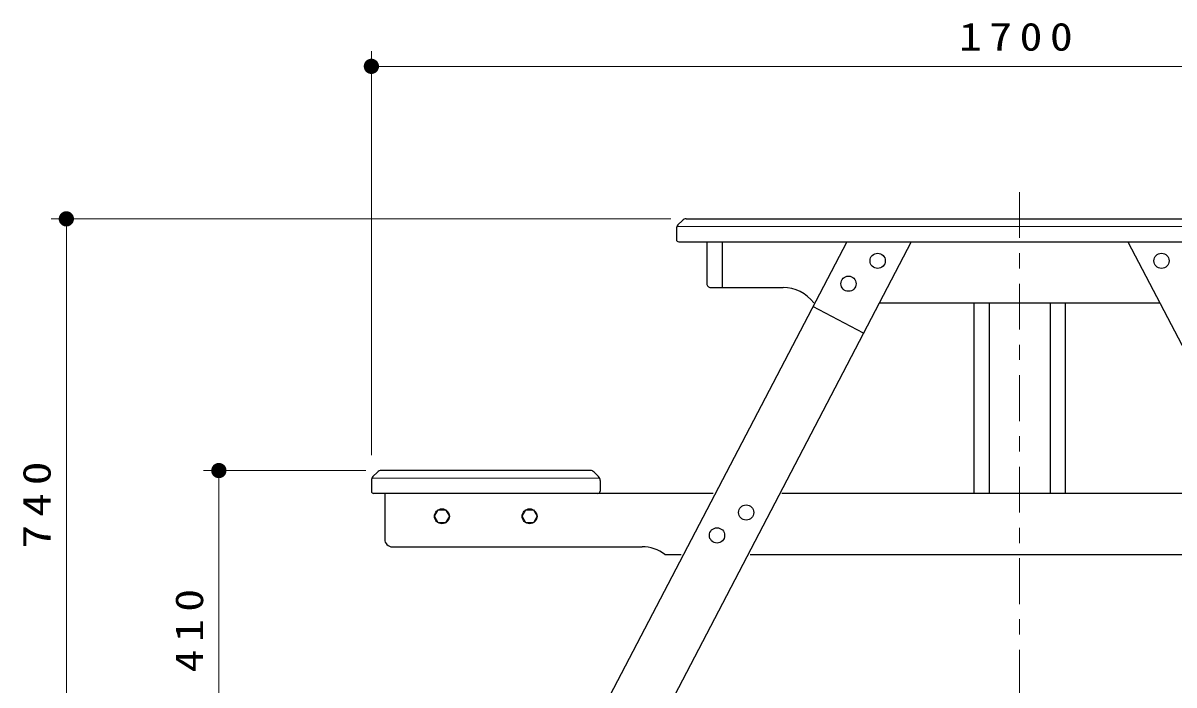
# Model space of a CAD drawing. Units: millimetres on the paper, scale 1:20. Extents: x -365 to 12, y -38 to 257.
# Drawn here: x -165.7 to -90.2, y 86.8 to 130.2 of the extents above; entities that cross this region are included whole.
import ezdxf

# ---------------------------------------------------------------- set-up
doc = ezdxf.new("R2010")
doc.units = ezdxf.units.MM
doc.linetypes.add('USER2', pattern=[6, 3, -1, 1, -1])
doc.layers.add('LY_1', color=7, linetype='Continuous', lineweight=25)
doc.styles.add('ＭＳ ゴシック', font='')
doc.styles.get('ＭＳ ゴシック').set_extended_font_data('MS Gothic')

# ---------------------------------------------------------------- blocks, each defined once
blk = doc.blocks.new('filled_dot')
at = {"color": 0, "linetype": 'Continuous', "lineweight": -2, "const_width": 1.25}
blk.add_lwpolyline([(-0.625, 0, 1), (0.625, 0, 1)], format="xyb", close=True, dxfattribs=at)

msp = doc.modelspace()

# ---------------------------------------------------------------- linework, layer by layer
at = {"layer": 'LY_1', "lineweight": 13}
for p, q in [((-142.871, 101.871), (-142.871, 128.371)), ((-142.871, 127.371), (-57.871, 127.371)), ((-123.226, 117.371), (-163.871, 117.371)), ((-162.871, 80.371), (-162.871, 117.371)), ((-77.903, 116.871), (-122.84, 116.871)), ((-143.227, 100.871), (-153.871, 100.871)), ((-152.871, 80.371), (-152.871, 100.871)), ((-127.903, 100.371), (-142.84, 100.371))]:
    msp.add_line(p, q, dxfattribs=at)
at = {"layer": 'LY_1', "linetype": 'USER2', "lineweight": 13}
msp.add_line((-100.371, 119.119), (-100.371, 78.363), dxfattribs=at)
at = {"layer": 'LY_1'}
for p, q in [((-122.769, 116.973), (-122.474, 117.268)), ((-122.226, 117.371), (-78.516, 117.371)), ((-122.871, 116.726), (-122.871, 116.021)), ((-111.703, 115.871), (-129.987, 80.871)), ((-107.472, 115.871), (-125.756, 80.871)), ((-122.721, 115.871), (-78.021, 115.871)), ((-120.871, 115.871), (-120.871, 113.121)), ((-119.871, 115.871), (-119.871, 112.871)), ((-93.27, 115.871), (-74.987, 80.871)), ((-120.621, 112.871), (-115.871, 112.871)), ((-109.562, 111.871), (-91.181, 111.871)), ((-103.371, 111.871), (-103.371, 99.371)), ((-102.371, 111.871), (-102.371, 99.371)), ((-98.371, 111.871), (-98.371, 99.371)), ((-97.371, 111.871), (-97.371, 99.371)), ((-110.6, 109.883), (-113.924, 111.62)), ((-142.769, 100.473), (-142.474, 100.768)), ((-128.516, 100.871), (-142.227, 100.871)), ((-128.269, 100.768), (-127.974, 100.473)), ((-142.871, 100.226), (-142.871, 99.521)), ((-127.871, 100.226), (-127.871, 99.521)), ((-120.464, 99.371), (-142.721, 99.371)), ((-141.996, 99.371), (-141.996, 96.371)), ((-84.792, 99.371), (-115.951, 99.371)), ((-138.736, 97.871), (-138.491, 98.295)), ((-138.491, 98.295), (-138.001, 98.295)), ((-138.001, 98.295), (-137.756, 97.871)), ((-132.986, 97.871), (-132.741, 98.295)), ((-132.741, 98.295), (-132.251, 98.295)), ((-132.251, 98.295), (-132.006, 97.871)), ((-138.491, 97.447), (-138.736, 97.871)), ((-138.001, 97.447), (-138.491, 97.447)), ((-137.756, 97.871), (-138.001, 97.447)), ((-132.741, 97.447), (-132.986, 97.871)), ((-132.251, 97.447), (-132.741, 97.447)), ((-132.006, 97.871), (-132.251, 97.447)), ((-141.496, 95.871), (-125.121, 95.871)), ((-123.621, 95.371), (-122.553, 95.371)), ((-118.04, 95.371), (-82.703, 95.371))]:
    msp.add_line(p, q, dxfattribs=at)
for centre, radius in [((-109.677, 114.621), 0.5), ((-91.066, 114.621), 0.5), ((-111.589, 113.121), 0.5), ((-138.246, 97.871), 0.49), ((-132.496, 97.871), 0.49), ((-118.296, 98.121), 0.5), ((-120.208, 96.621), 0.5)]:
    msp.add_circle(centre, radius, dxfattribs=at)
for centre, radius, start, end in [((-122.521, 116.726), 0.35, 135, 180), ((-122.226, 117.021), 0.35, 90, 135), ((-122.721, 116.021), 0.15, 179.99999, 270), ((-120.621, 113.121), 0.25, 179.99999, 270), ((-115.871, 110.371), 2.5, 36.8699, 90), ((-142.521, 100.226), 0.35, 135, 180), ((-142.227, 100.521), 0.35, 90, 135), ((-128.516, 100.521), 0.35, 45, 90), ((-128.221, 100.226), 0.35, 0, 45), ((-142.721, 99.521), 0.15, 179.99999, 270), ((-128.021, 99.521), 0.15, 270, 0), ((-141.496, 96.371), 0.5, 179.99999, 270), ((-125.121, 93.371), 2.5, 53.1301, 90)]:
    msp.add_arc(centre, radius, start, end, dxfattribs=at)

# ---------------------------------------------------------------- block references
at = {"layer": 'LY_1', "lineweight": 13, "xscale": 0.4, "yscale": 0.4}
msp.add_blockref('filled_dot', (-142.871, 127.371), dxfattribs=at)
at = {"layer": 'LY_1', "lineweight": 13, "xscale": 0.4, "yscale": 0.4, "rotation": 270}
for p in [(-162.871, 117.371), (-152.871, 100.871)]:
    msp.add_blockref('filled_dot', p, dxfattribs=at)

# ---------------------------------------------------------------- texts
at = {"layer": 'LY_1', "insert": (-100.371, 128.371), "char_height": 1.833, "attachment_point": 8, "style": 'ＭＳ ゴシック'}
msp.add_mtext('\\T1.33;\\W1.2;1700', dxfattribs=at)
at = {"layer": 'LY_1', "char_height": 1.833, "attachment_point": 8, "rotation": 90, "style": 'ＭＳ ゴシック'}
for s, insert in [('\\T1.33;\\W1.25;740', (-163.871, 98.871)), ('\\T1.33;\\W1.2;410', (-153.871, 90.621))]:
    msp.add_mtext(s, dxfattribs=dict(at, insert=insert))

doc.saveas('drawing.dxf')
